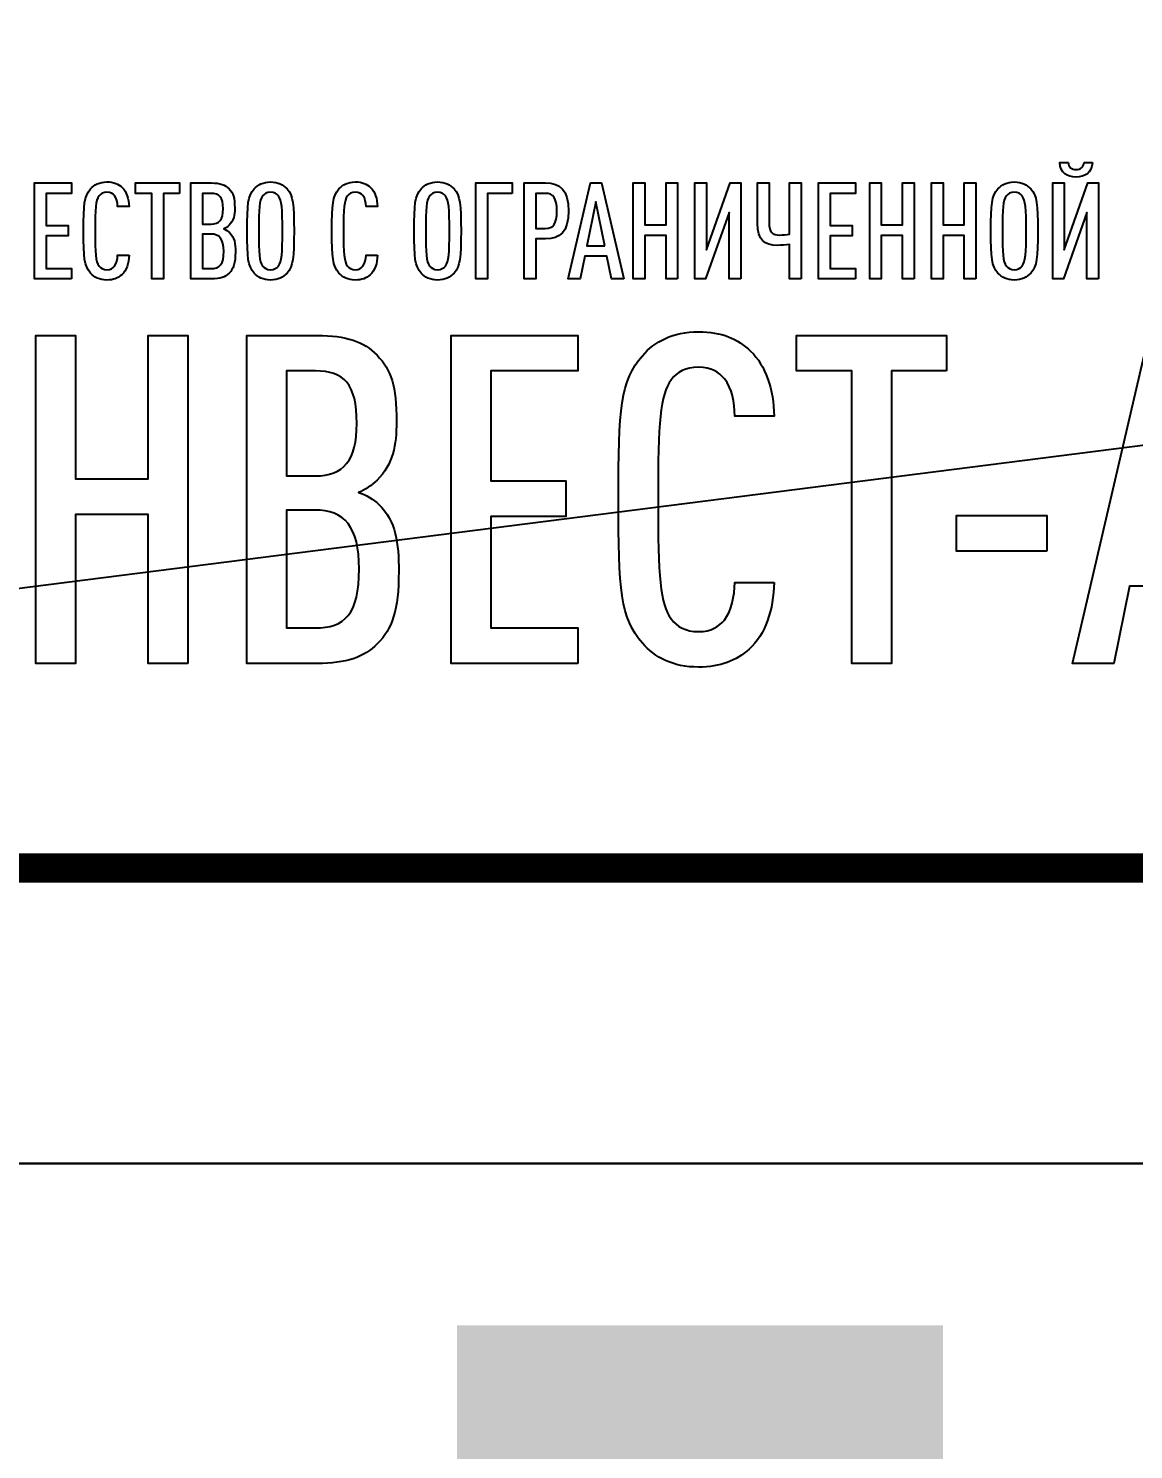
# Model space of a CAD drawing. Header units: millimetres. Extents: x -112426 to 8831, y 1218 to 38707.
# Drawn here: x 2368.9 to 2387.61, y 1396.32 to 1420.37 of the extents above; entities that cross this region are included whole.
import ezdxf
from ezdxf.enums import TextEntityAlignment as Align

# ---------------------------------------------------------------- set-up
doc = ezdxf.new("R2018")
doc.units = ezdxf.units.MM
doc.layers.add('layer 1', color=7, linetype='Continuous')
doc.layers.add('Размеры на чертеже', color=250, linetype='Continuous', lineweight=25)
doc.styles.add('-ISOCPEUR-', font='isocpeur.ttf')
doc.styles.get("Standard").update_dxf_attribs({"font": 'arial.ttf'})

# ---------------------------------------------------------------- blocks, each defined once
blk = doc.blocks.new('*U168')
at = {"style": '-ISOCPEUR-'}
blk.add_attdef('РАЗРАБОТАЛ', text='', height=2.5, dxfattribs=at).set_placement((250.501, -264.224), align=Align.MIDDLE_LEFT)
at = {"style": '-ISOCPEUR-', "flags": 8}
for tag, height, p in [('ДАТА', 2.5, (290.074, -264.402)), ('ДАТА1', 2.5, (290.074, -269.402)), ('ЛИСТ', 3, (386.388, -271.915)), ('ЛИСТОВ', 3, (403.888, -271.915)), ('ФОРМАТ', 3, (380.972, -294.745))]:
    blk.add_attdef(tag, text='', height=height, dxfattribs=at).set_placement(p, align=Align.MIDDLE_CENTER)
at = {"style": '-ISOCPEUR-'}
blk.add_attdef('ПРОВЕРИЛ', (250.749, -270.729), '', height=2.5, dxfattribs=at)
at = {"lineweight": 30, "flags": 104}
blk.add_attdef('ИМЯ_ЧЕРТЕЖА', text='', height=3, dxfattribs=at).set_placement((333.627, -284.125), align=Align.MIDDLE_CENTER)
blk = doc.blocks.new('Лого')
at = {"layer": 'layer 1', "color": 159}
for points, knots in [([(6.6198, 2.3792), (6.6198, 2.3792), (6.5883, 2.3792), (6.5883, 2.3792), (6.5883, 2.3792), (6.5862, 2.3604), (6.5751, 2.3523), (6.5583, 2.3523), (6.5583, 2.3523), (6.5415, 2.3523), (6.5304, 2.3604), (6.5283, 2.3792), (6.5283, 2.3792), (6.5283, 2.3792), (6.4968, 2.3792), (6.4968, 2.3792), (6.4968, 2.3792), (6.4994, 2.3391), (6.5243, 2.3239), (6.5583, 2.3239), (6.5583, 2.3239), (6.5923, 2.3239), (6.6172, 2.3391), (6.6198, 2.3792)], [0, 0, 0, 0, 0.142857, 0.142857, 0.142857, 0.142857, 0.285714, 0.285714, 0.285714, 0.285714, 0.428571, 0.428571, 0.428571, 0.428571, 0.571429, 0.571429, 0.571429, 0.571429, 0.714286, 0.714286, 0.714286, 0.714286, 1, 1, 1, 1]), ([(2.9897, 2.0293), (2.9897, 2.0293), (2.9465, 2.0293), (2.9465, 2.0293), (2.9465, 2.0293), (2.946, 2.014), (2.9429, 1.9983), (2.9348, 1.9876), (2.9348, 1.9876), (2.9292, 1.9805), (2.9201, 1.9749), (2.9064, 1.9749), (2.9064, 1.9749), (2.8921, 1.9749), (2.8825, 1.9805), (2.8764, 1.9886), (2.8764, 1.9886), (2.8637, 2.0059), (2.8617, 2.0349), (2.8617, 2.1207), (2.8617, 2.1207), (2.8617, 2.2065), (2.8637, 2.2355), (2.8764, 2.2528), (2.8764, 2.2528), (2.8825, 2.2609), (2.8921, 2.2665), (2.9064, 2.2665), (2.9064, 2.2665), (2.9201, 2.2665), (2.9292, 2.2609), (2.9348, 2.2538), (2.9348, 2.2538), (2.9434, 2.2431), (2.946, 2.2279), (2.9465, 2.2126), (2.9465, 2.2126), (2.9465, 2.2126), (2.9897, 2.2126), (2.9897, 2.2126), (2.9897, 2.2126), (2.9891, 2.2421), (2.9805, 2.268), (2.9638, 2.2843), (2.9638, 2.2843), (2.9495, 2.298), (2.9318, 2.3056), (2.9064, 2.3056), (2.9064, 2.3056), (2.8779, 2.3056), (2.8581, 2.2949), (2.8444, 2.2792), (2.8444, 2.2792), (2.8205, 2.2517), (2.818, 2.2208), (2.818, 2.1207), (2.818, 2.1207), (2.818, 2.0206), (2.8205, 1.9897), (2.8444, 1.9622), (2.8444, 1.9622), (2.8581, 1.9465), (2.8779, 1.9358), (2.9064, 1.9358), (2.9064, 1.9358), (2.9302, 1.9358), (2.948, 1.9429), (2.9622, 1.9556), (2.9622, 1.9556), (2.98, 1.9719), (2.9891, 1.9988), (2.9897, 2.0293)], [0, 0, 0, 0, 0.052632, 0.052632, 0.052632, 0.052632, 0.105263, 0.105263, 0.105263, 0.105263, 0.157895, 0.157895, 0.157895, 0.157895, 0.210526, 0.210526, 0.210526, 0.210526, 0.263158, 0.263158, 0.263158, 0.263158, 0.315789, 0.315789, 0.315789, 0.315789, 0.368421, 0.368421, 0.368421, 0.368421, 0.421053, 0.421053, 0.421053, 0.421053, 0.473684, 0.473684, 0.473684, 0.473684, 0.526316, 0.526316, 0.526316, 0.526316, 0.578947, 0.578947, 0.578947, 0.578947, 0.631579, 0.631579, 0.631579, 0.631579, 0.684211, 0.684211, 0.684211, 0.684211, 0.736842, 0.736842, 0.736842, 0.736842, 0.789474, 0.789474, 0.789474, 0.789474, 0.842105, 0.842105, 0.842105, 0.842105, 0.894737, 0.894737, 0.894737, 0.894737, 1, 1, 1, 1]), ([(3.6114, 2.1207), (3.6114, 2.2208), (3.6083, 2.2533), (3.5849, 2.2792), (3.5849, 2.2792), (3.5707, 2.2949), (3.5514, 2.3056), (3.523, 2.3056), (3.523, 2.3056), (3.4945, 2.3056), (3.4752, 2.2949), (3.461, 2.2792), (3.461, 2.2792), (3.4376, 2.2533), (3.4346, 2.2208), (3.4346, 2.1207), (3.4346, 2.1207), (3.4346, 2.0206), (3.4376, 1.9881), (3.461, 1.9622), (3.461, 1.9622), (3.4752, 1.9465), (3.4945, 1.9358), (3.523, 1.9358), (3.523, 1.9358), (3.5514, 1.9358), (3.5707, 1.9465), (3.5849, 1.9622), (3.5849, 1.9622), (3.6083, 1.9881), (3.6114, 2.0206), (3.6114, 2.1207)], [0, 0, 0, 0, 0.111111, 0.111111, 0.111111, 0.111111, 0.222222, 0.222222, 0.222222, 0.222222, 0.333333, 0.333333, 0.333333, 0.333333, 0.444444, 0.444444, 0.444444, 0.444444, 0.555556, 0.555556, 0.555556, 0.555556, 0.666667, 0.666667, 0.666667, 0.666667, 0.777778, 0.777778, 0.777778, 0.777778, 1, 1, 1, 1]), ([(3.9258, 2.0293), (3.9258, 2.0293), (3.8826, 2.0293), (3.8826, 2.0293), (3.8826, 2.0293), (3.8821, 2.014), (3.879, 1.9983), (3.8709, 1.9876), (3.8709, 1.9876), (3.8653, 1.9805), (3.8562, 1.9749), (3.8425, 1.9749), (3.8425, 1.9749), (3.8282, 1.9749), (3.8186, 1.9805), (3.8125, 1.9886), (3.8125, 1.9886), (3.7998, 2.0059), (3.7978, 2.0349), (3.7978, 2.1207), (3.7978, 2.1207), (3.7978, 2.2065), (3.7998, 2.2355), (3.8125, 2.2528), (3.8125, 2.2528), (3.8186, 2.2609), (3.8282, 2.2665), (3.8425, 2.2665), (3.8425, 2.2665), (3.8562, 2.2665), (3.8653, 2.2609), (3.8709, 2.2538), (3.8709, 2.2538), (3.8795, 2.2431), (3.8821, 2.2279), (3.8826, 2.2126), (3.8826, 2.2126), (3.8826, 2.2126), (3.9258, 2.2126), (3.9258, 2.2126), (3.9258, 2.2126), (3.9252, 2.2421), (3.9166, 2.268), (3.8999, 2.2843), (3.8999, 2.2843), (3.8856, 2.298), (3.8679, 2.3056), (3.8425, 2.3056), (3.8425, 2.3056), (3.814, 2.3056), (3.7942, 2.2949), (3.7805, 2.2792), (3.7805, 2.2792), (3.7566, 2.2517), (3.7541, 2.2208), (3.7541, 2.1207), (3.7541, 2.1207), (3.7541, 2.0206), (3.7566, 1.9897), (3.7805, 1.9622), (3.7805, 1.9622), (3.7942, 1.9465), (3.814, 1.9358), (3.8425, 1.9358), (3.8425, 1.9358), (3.8663, 1.9358), (3.8841, 1.9429), (3.8983, 1.9556), (3.8983, 1.9556), (3.9161, 1.9719), (3.9252, 1.9988), (3.9258, 2.0293)], [0, 0, 0, 0, 0.052632, 0.052632, 0.052632, 0.052632, 0.105263, 0.105263, 0.105263, 0.105263, 0.157895, 0.157895, 0.157895, 0.157895, 0.210526, 0.210526, 0.210526, 0.210526, 0.263158, 0.263158, 0.263158, 0.263158, 0.315789, 0.315789, 0.315789, 0.315789, 0.368421, 0.368421, 0.368421, 0.368421, 0.421053, 0.421053, 0.421053, 0.421053, 0.473684, 0.473684, 0.473684, 0.473684, 0.526316, 0.526316, 0.526316, 0.526316, 0.578947, 0.578947, 0.578947, 0.578947, 0.631579, 0.631579, 0.631579, 0.631579, 0.684211, 0.684211, 0.684211, 0.684211, 0.736842, 0.736842, 0.736842, 0.736842, 0.789474, 0.789474, 0.789474, 0.789474, 0.842105, 0.842105, 0.842105, 0.842105, 0.894737, 0.894737, 0.894737, 0.894737, 1, 1, 1, 1]), ([(4.2407, 2.1207), (4.2407, 2.2208), (4.2376, 2.2533), (4.2143, 2.2792), (4.2143, 2.2792), (4.2, 2.2949), (4.1807, 2.3056), (4.1523, 2.3056), (4.1523, 2.3056), (4.1238, 2.3056), (4.1045, 2.2949), (4.0903, 2.2792), (4.0903, 2.2792), (4.067, 2.2533), (4.0639, 2.2208), (4.0639, 2.1207), (4.0639, 2.1207), (4.0639, 2.0206), (4.067, 1.9881), (4.0903, 1.9622), (4.0903, 1.9622), (4.1045, 1.9465), (4.1238, 1.9358), (4.1523, 1.9358), (4.1523, 1.9358), (4.1807, 1.9358), (4.2, 1.9465), (4.2143, 1.9622), (4.2143, 1.9622), (4.2376, 1.9881), (4.2407, 2.0206), (4.2407, 2.1207)], [0, 0, 0, 0, 0.111111, 0.111111, 0.111111, 0.111111, 0.222222, 0.222222, 0.222222, 0.222222, 0.333333, 0.333333, 0.333333, 0.333333, 0.444444, 0.444444, 0.444444, 0.444444, 0.555556, 0.555556, 0.555556, 0.555556, 0.666667, 0.666667, 0.666667, 0.666667, 0.777778, 0.777778, 0.777778, 0.777778, 1, 1, 1, 1]), ([(6.4141, 2.1207), (6.4141, 2.2208), (6.411, 2.2533), (6.3877, 2.2792), (6.3877, 2.2792), (6.3734, 2.2949), (6.3541, 2.3056), (6.3257, 2.3056), (6.3257, 2.3056), (6.2972, 2.3056), (6.2779, 2.2949), (6.2637, 2.2792), (6.2637, 2.2792), (6.2404, 2.2533), (6.2373, 2.2208), (6.2373, 2.1207), (6.2373, 2.1207), (6.2373, 2.0206), (6.2404, 1.9881), (6.2637, 1.9622), (6.2637, 1.9622), (6.2779, 1.9465), (6.2972, 1.9358), (6.3257, 1.9358), (6.3257, 1.9358), (6.3541, 1.9358), (6.3734, 1.9465), (6.3877, 1.9622), (6.3877, 1.9622), (6.411, 1.9881), (6.4141, 2.0206), (6.4141, 2.1207)], [0, 0, 0, 0, 0.111111, 0.111111, 0.111111, 0.111111, 0.222222, 0.222222, 0.222222, 0.222222, 0.333333, 0.333333, 0.333333, 0.333333, 0.444444, 0.444444, 0.444444, 0.444444, 0.555556, 0.555556, 0.555556, 0.555556, 0.666667, 0.666667, 0.666667, 0.666667, 0.777778, 0.777778, 0.777778, 0.777778, 1, 1, 1, 1]), ([(2.7733, 1.9399), (2.7733, 1.9399), (2.7733, 1.979), (2.7733, 1.979), (2.7733, 1.979), (2.7733, 1.979), (2.6773, 1.979), (2.6773, 1.979), (2.6773, 1.979), (2.6773, 1.979), (2.6773, 2.1019), (2.6773, 2.1019), (2.6773, 2.1019), (2.6773, 2.1019), (2.7601, 2.1019), (2.7601, 2.1019), (2.7601, 2.1019), (2.7601, 2.1019), (2.7601, 2.141), (2.7601, 2.141), (2.7601, 2.141), (2.7601, 2.141), (2.6773, 2.141), (2.6773, 2.141), (2.6773, 2.141), (2.6773, 2.141), (2.6773, 2.2624), (2.6773, 2.2624), (2.6773, 2.2624), (2.6773, 2.2624), (2.7733, 2.2624), (2.7733, 2.2624), (2.7733, 2.2624), (2.7733, 2.2624), (2.7733, 2.3015), (2.7733, 2.3015), (2.7733, 2.3015), (2.7733, 2.3015), (2.6336, 2.3015), (2.6336, 2.3015), (2.6336, 2.3015), (2.6336, 2.3015), (2.6336, 1.9399), (2.6336, 1.9399), (2.6336, 1.9399), (2.6336, 1.9399), (2.7733, 1.9399), (2.7733, 1.9399)], [0, 0, 0, 0, 0.076923, 0.076923, 0.076923, 0.076923, 0.153846, 0.153846, 0.153846, 0.153846, 0.230769, 0.230769, 0.230769, 0.230769, 0.307692, 0.307692, 0.307692, 0.307692, 0.384615, 0.384615, 0.384615, 0.384615, 0.461538, 0.461538, 0.461538, 0.461538, 0.538462, 0.538462, 0.538462, 0.538462, 0.615385, 0.615385, 0.615385, 0.615385, 0.692308, 0.692308, 0.692308, 0.692308, 0.769231, 0.769231, 0.769231, 0.769231, 0.846154, 0.846154, 0.846154, 0.846154, 1, 1, 1, 1]), ([(3.1796, 2.2624), (3.1796, 2.2624), (3.1796, 2.3015), (3.1796, 2.3015), (3.1796, 2.3015), (3.1796, 2.3015), (3.0145, 2.3015), (3.0145, 2.3015), (3.0145, 2.3015), (3.0145, 2.3015), (3.0145, 2.2624), (3.0145, 2.2624), (3.0145, 2.2624), (3.0145, 2.2624), (3.0755, 2.2624), (3.0755, 2.2624), (3.0755, 2.2624), (3.0755, 2.2624), (3.0755, 1.9399), (3.0755, 1.9399), (3.0755, 1.9399), (3.0755, 1.9399), (3.1192, 1.9399), (3.1192, 1.9399), (3.1192, 1.9399), (3.1192, 1.9399), (3.1192, 2.2624), (3.1192, 2.2624), (3.1192, 2.2624), (3.1192, 2.2624), (3.1796, 2.2624), (3.1796, 2.2624)], [0, 0, 0, 0, 0.111111, 0.111111, 0.111111, 0.111111, 0.222222, 0.222222, 0.222222, 0.222222, 0.333333, 0.333333, 0.333333, 0.333333, 0.444444, 0.444444, 0.444444, 0.444444, 0.555556, 0.555556, 0.555556, 0.555556, 0.666667, 0.666667, 0.666667, 0.666667, 0.777778, 0.777778, 0.777778, 0.777778, 1, 1, 1, 1]), ([(3.3904, 2.0415), (3.3904, 2.0725), (3.3874, 2.0968), (3.3686, 2.1151), (3.3686, 2.1151), (3.3625, 2.1207), (3.3543, 2.1258), (3.3462, 2.1283), (3.3462, 2.1283), (3.3533, 2.1314), (3.3604, 2.1359), (3.3665, 2.142), (3.3665, 2.142), (3.3843, 2.1593), (3.3879, 2.1806), (3.3879, 2.2065), (3.3879, 2.2065), (3.3879, 2.2457), (3.3823, 2.2634), (3.3665, 2.2797), (3.3665, 2.2797), (3.3518, 2.2949), (3.3325, 2.3015), (3.3005, 2.3015), (3.3005, 2.3015), (3.3005, 2.3015), (3.2228, 2.3015), (3.2228, 2.3015), (3.2228, 2.3015), (3.2228, 2.3015), (3.2228, 1.9399), (3.2228, 1.9399), (3.2228, 1.9399), (3.2228, 1.9399), (3.3005, 1.9399), (3.3005, 1.9399), (3.3005, 1.9399), (3.3325, 1.9399), (3.3523, 1.9465), (3.367, 1.9617), (3.367, 1.9617), (3.3833, 1.9785), (3.3904, 1.9978), (3.3904, 2.0415)], [0, 0, 0, 0, 0.083333, 0.083333, 0.083333, 0.083333, 0.166667, 0.166667, 0.166667, 0.166667, 0.25, 0.25, 0.25, 0.25, 0.333333, 0.333333, 0.333333, 0.333333, 0.416667, 0.416667, 0.416667, 0.416667, 0.5, 0.5, 0.5, 0.5, 0.583333, 0.583333, 0.583333, 0.583333, 0.666667, 0.666667, 0.666667, 0.666667, 0.75, 0.75, 0.75, 0.75, 0.833333, 0.833333, 0.833333, 0.833333, 1, 1, 1, 1]), ([(3.3442, 2.2045), (3.3442, 2.1634), (3.3295, 2.1466), (3.2985, 2.1466), (3.2985, 2.1466), (3.2985, 2.1466), (3.2665, 2.1466), (3.2665, 2.1466), (3.2665, 2.1466), (3.2665, 2.1466), (3.2665, 2.2624), (3.2665, 2.2624), (3.2665, 2.2624), (3.2665, 2.2624), (3.2985, 2.2624), (3.2985, 2.2624), (3.2985, 2.2624), (3.33, 2.2624), (3.3442, 2.2482), (3.3442, 2.2045)], [0, 0, 0, 0, 0.166667, 0.166667, 0.166667, 0.166667, 0.333333, 0.333333, 0.333333, 0.333333, 0.5, 0.5, 0.5, 0.5, 0.666667, 0.666667, 0.666667, 0.666667, 1, 1, 1, 1]), ([(3.5677, 2.1207), (3.5677, 2.0349), (3.5651, 2.0059), (3.5524, 1.9886), (3.5524, 1.9886), (3.5463, 1.9805), (3.5372, 1.9749), (3.523, 1.9749), (3.523, 1.9749), (3.5088, 1.9749), (3.4991, 1.9805), (3.493, 1.9886), (3.493, 1.9886), (3.4803, 2.0059), (3.4783, 2.0349), (3.4783, 2.1207), (3.4783, 2.1207), (3.4783, 2.2065), (3.4803, 2.2355), (3.493, 2.2528), (3.493, 2.2528), (3.4991, 2.2609), (3.5088, 2.2665), (3.523, 2.2665), (3.523, 2.2665), (3.5372, 2.2665), (3.5463, 2.2609), (3.5524, 2.2528), (3.5524, 2.2528), (3.5651, 2.2355), (3.5677, 2.2065), (3.5677, 2.1207)], [0, 0, 0, 0, 0.111111, 0.111111, 0.111111, 0.111111, 0.222222, 0.222222, 0.222222, 0.222222, 0.333333, 0.333333, 0.333333, 0.333333, 0.444444, 0.444444, 0.444444, 0.444444, 0.555556, 0.555556, 0.555556, 0.555556, 0.666667, 0.666667, 0.666667, 0.666667, 0.777778, 0.777778, 0.777778, 0.777778, 1, 1, 1, 1]), ([(4.197, 2.1207), (4.197, 2.0349), (4.1944, 2.0059), (4.1817, 1.9886), (4.1817, 1.9886), (4.1756, 1.9805), (4.1665, 1.9749), (4.1523, 1.9749), (4.1523, 1.9749), (4.1381, 1.9749), (4.1284, 1.9805), (4.1223, 1.9886), (4.1223, 1.9886), (4.1096, 2.0059), (4.1076, 2.0349), (4.1076, 2.1207), (4.1076, 2.1207), (4.1076, 2.2065), (4.1096, 2.2355), (4.1223, 2.2528), (4.1223, 2.2528), (4.1284, 2.2609), (4.1381, 2.2665), (4.1523, 2.2665), (4.1523, 2.2665), (4.1665, 2.2665), (4.1756, 2.2609), (4.1817, 2.2528), (4.1817, 2.2528), (4.1944, 2.2355), (4.197, 2.2065), (4.197, 2.1207)], [0, 0, 0, 0, 0.111111, 0.111111, 0.111111, 0.111111, 0.222222, 0.222222, 0.222222, 0.222222, 0.333333, 0.333333, 0.333333, 0.333333, 0.444444, 0.444444, 0.444444, 0.444444, 0.555556, 0.555556, 0.555556, 0.555556, 0.666667, 0.666667, 0.666667, 0.666667, 0.777778, 0.777778, 0.777778, 0.777778, 1, 1, 1, 1]), ([(4.4337, 2.2624), (4.4337, 2.2624), (4.4337, 2.3015), (4.4337, 2.3015), (4.4337, 2.3015), (4.4337, 2.3015), (4.297, 2.3015), (4.297, 2.3015), (4.297, 2.3015), (4.297, 2.3015), (4.297, 1.9399), (4.297, 1.9399), (4.297, 1.9399), (4.297, 1.9399), (4.3407, 1.9399), (4.3407, 1.9399), (4.3407, 1.9399), (4.3407, 1.9399), (4.3407, 2.2624), (4.3407, 2.2624), (4.3407, 2.2624), (4.3407, 2.2624), (4.4337, 2.2624), (4.4337, 2.2624)], [0, 0, 0, 0, 0.142857, 0.142857, 0.142857, 0.142857, 0.285714, 0.285714, 0.285714, 0.285714, 0.428571, 0.428571, 0.428571, 0.428571, 0.571429, 0.571429, 0.571429, 0.571429, 0.714286, 0.714286, 0.714286, 0.714286, 1, 1, 1, 1]), ([(4.6455, 2.1959), (4.6455, 2.2761), (4.6145, 2.3015), (4.5596, 2.3015), (4.5596, 2.3015), (4.5596, 2.3015), (4.4784, 2.3015), (4.4784, 2.3015), (4.4784, 2.3015), (4.4784, 2.3015), (4.4784, 1.9399), (4.4784, 1.9399), (4.4784, 1.9399), (4.4784, 1.9399), (4.522, 1.9399), (4.522, 1.9399), (4.522, 1.9399), (4.522, 1.9399), (4.522, 2.0907), (4.522, 2.0907), (4.522, 2.0907), (4.522, 2.0907), (4.5596, 2.0907), (4.5596, 2.0907), (4.5596, 2.0907), (4.6135, 2.0907), (4.6455, 2.1166), (4.6455, 2.1959)], [0, 0, 0, 0, 0.125, 0.125, 0.125, 0.125, 0.25, 0.25, 0.25, 0.25, 0.375, 0.375, 0.375, 0.375, 0.5, 0.5, 0.5, 0.5, 0.625, 0.625, 0.625, 0.625, 0.75, 0.75, 0.75, 0.75, 1, 1, 1, 1]), ([(4.6018, 2.1959), (4.6018, 2.1476), (4.5876, 2.1298), (4.5581, 2.1298), (4.5581, 2.1298), (4.5581, 2.1298), (4.522, 2.1298), (4.522, 2.1298), (4.522, 2.1298), (4.522, 2.1298), (4.522, 2.2624), (4.522, 2.2624), (4.522, 2.2624), (4.522, 2.2624), (4.5581, 2.2624), (4.5581, 2.2624), (4.5581, 2.2624), (4.5876, 2.2624), (4.6018, 2.2446), (4.6018, 2.1959)], [0, 0, 0, 0, 0.166667, 0.166667, 0.166667, 0.166667, 0.333333, 0.333333, 0.333333, 0.333333, 0.5, 0.5, 0.5, 0.5, 0.666667, 0.666667, 0.666667, 0.666667, 1, 1, 1, 1]), ([(4.8542, 1.9399), (4.8542, 1.9399), (4.7704, 2.3015), (4.7704, 2.3015), (4.7704, 2.3015), (4.7704, 2.3015), (4.7283, 2.3015), (4.7283, 2.3015), (4.7283, 2.3015), (4.7283, 2.3015), (4.6439, 1.9399), (4.6439, 1.9399), (4.6439, 1.9399), (4.6439, 1.9399), (4.6897, 1.9399), (4.6897, 1.9399), (4.6897, 1.9399), (4.6897, 1.9399), (4.7069, 2.0252), (4.7069, 2.0252), (4.7069, 2.0252), (4.7069, 2.0252), (4.7907, 2.0252), (4.7907, 2.0252), (4.7907, 2.0252), (4.7907, 2.0252), (4.808, 1.9399), (4.808, 1.9399), (4.808, 1.9399), (4.808, 1.9399), (4.8542, 1.9399), (4.8542, 1.9399)], [0, 0, 0, 0, 0.111111, 0.111111, 0.111111, 0.111111, 0.222222, 0.222222, 0.222222, 0.222222, 0.333333, 0.333333, 0.333333, 0.333333, 0.444444, 0.444444, 0.444444, 0.444444, 0.555556, 0.555556, 0.555556, 0.555556, 0.666667, 0.666667, 0.666667, 0.666667, 0.777778, 0.777778, 0.777778, 0.777778, 1, 1, 1, 1]), ([(5.0569, 1.9399), (5.0569, 1.9399), (5.0569, 2.3015), (5.0569, 2.3015), (5.0569, 2.3015), (5.0569, 2.3015), (5.0132, 2.3015), (5.0132, 2.3015), (5.0132, 2.3015), (5.0132, 2.3015), (5.0132, 2.1436), (5.0132, 2.1436), (5.0132, 2.1436), (5.0132, 2.1436), (4.933, 2.1436), (4.933, 2.1436), (4.933, 2.1436), (4.933, 2.1436), (4.933, 2.3015), (4.933, 2.3015), (4.933, 2.3015), (4.933, 2.3015), (4.8893, 2.3015), (4.8893, 2.3015), (4.8893, 2.3015), (4.8893, 2.3015), (4.8893, 1.9399), (4.8893, 1.9399), (4.8893, 1.9399), (4.8893, 1.9399), (4.933, 1.9399), (4.933, 1.9399), (4.933, 1.9399), (4.933, 1.9399), (4.933, 2.1039), (4.933, 2.1039), (4.933, 2.1039), (4.933, 2.1039), (5.0132, 2.1039), (5.0132, 2.1039), (5.0132, 2.1039), (5.0132, 2.1039), (5.0132, 1.9399), (5.0132, 1.9399), (5.0132, 1.9399), (5.0132, 1.9399), (5.0569, 1.9399), (5.0569, 1.9399)], [0, 0, 0, 0, 0.076923, 0.076923, 0.076923, 0.076923, 0.153846, 0.153846, 0.153846, 0.153846, 0.230769, 0.230769, 0.230769, 0.230769, 0.307692, 0.307692, 0.307692, 0.307692, 0.384615, 0.384615, 0.384615, 0.384615, 0.461538, 0.461538, 0.461538, 0.461538, 0.538462, 0.538462, 0.538462, 0.538462, 0.615385, 0.615385, 0.615385, 0.615385, 0.692308, 0.692308, 0.692308, 0.692308, 0.769231, 0.769231, 0.769231, 0.769231, 0.846154, 0.846154, 0.846154, 0.846154, 1, 1, 1, 1]), ([(5.2946, 1.9399), (5.2946, 1.9399), (5.2946, 2.3015), (5.2946, 2.3015), (5.2946, 2.3015), (5.2946, 2.3015), (5.2545, 2.3015), (5.2545, 2.3015), (5.2545, 2.3015), (5.2545, 2.3015), (5.1656, 2.0501), (5.1656, 2.0501), (5.1656, 2.0501), (5.1656, 2.0501), (5.1656, 2.3015), (5.1656, 2.3015), (5.1656, 2.3015), (5.1656, 2.3015), (5.1219, 2.3015), (5.1219, 2.3015), (5.1219, 2.3015), (5.1219, 2.3015), (5.1219, 1.9399), (5.1219, 1.9399), (5.1219, 1.9399), (5.1219, 1.9399), (5.1625, 1.9399), (5.1625, 1.9399), (5.1625, 1.9399), (5.1625, 1.9399), (5.2509, 2.1908), (5.2509, 2.1908), (5.2509, 2.1908), (5.2509, 2.1908), (5.2509, 1.9399), (5.2509, 1.9399), (5.2509, 1.9399), (5.2509, 1.9399), (5.2946, 1.9399), (5.2946, 1.9399)], [0, 0, 0, 0, 0.090909, 0.090909, 0.090909, 0.090909, 0.181818, 0.181818, 0.181818, 0.181818, 0.272727, 0.272727, 0.272727, 0.272727, 0.363636, 0.363636, 0.363636, 0.363636, 0.454545, 0.454545, 0.454545, 0.454545, 0.545455, 0.545455, 0.545455, 0.545455, 0.636364, 0.636364, 0.636364, 0.636364, 0.727273, 0.727273, 0.727273, 0.727273, 0.818182, 0.818182, 0.818182, 0.818182, 1, 1, 1, 1]), ([(5.5227, 1.9399), (5.5227, 1.9399), (5.5227, 2.3015), (5.5227, 2.3015), (5.5227, 2.3015), (5.5227, 2.3015), (5.479, 2.3015), (5.479, 2.3015), (5.479, 2.3015), (5.479, 2.3015), (5.479, 2.1085), (5.479, 2.1085), (5.479, 2.1085), (5.4658, 2.1065), (5.4546, 2.1055), (5.4404, 2.1055), (5.4404, 2.1055), (5.4165, 2.1055), (5.4013, 2.1141), (5.4013, 2.1532), (5.4013, 2.1532), (5.4013, 2.1532), (5.4013, 2.3015), (5.4013, 2.3015), (5.4013, 2.3015), (5.4013, 2.3015), (5.3576, 2.3015), (5.3576, 2.3015), (5.3576, 2.3015), (5.3576, 2.3015), (5.3576, 2.1486), (5.3576, 2.1486), (5.3576, 2.1486), (5.3576, 2.0867), (5.384, 2.0664), (5.4338, 2.0664), (5.4338, 2.0664), (5.4485, 2.0664), (5.4627, 2.0674), (5.479, 2.0699), (5.479, 2.0699), (5.479, 2.0699), (5.479, 1.9399), (5.479, 1.9399), (5.479, 1.9399), (5.479, 1.9399), (5.5227, 1.9399), (5.5227, 1.9399)], [0, 0, 0, 0, 0.076923, 0.076923, 0.076923, 0.076923, 0.153846, 0.153846, 0.153846, 0.153846, 0.230769, 0.230769, 0.230769, 0.230769, 0.307692, 0.307692, 0.307692, 0.307692, 0.384615, 0.384615, 0.384615, 0.384615, 0.461538, 0.461538, 0.461538, 0.461538, 0.538462, 0.538462, 0.538462, 0.538462, 0.615385, 0.615385, 0.615385, 0.615385, 0.692308, 0.692308, 0.692308, 0.692308, 0.769231, 0.769231, 0.769231, 0.769231, 0.846154, 0.846154, 0.846154, 0.846154, 1, 1, 1, 1]), ([(5.7273, 1.9399), (5.7273, 1.9399), (5.7273, 1.979), (5.7273, 1.979), (5.7273, 1.979), (5.7273, 1.979), (5.6314, 1.979), (5.6314, 1.979), (5.6314, 1.979), (5.6314, 1.979), (5.6314, 2.1019), (5.6314, 2.1019), (5.6314, 2.1019), (5.6314, 2.1019), (5.7141, 2.1019), (5.7141, 2.1019), (5.7141, 2.1019), (5.7141, 2.1019), (5.7141, 2.141), (5.7141, 2.141), (5.7141, 2.141), (5.7141, 2.141), (5.6314, 2.141), (5.6314, 2.141), (5.6314, 2.141), (5.6314, 2.141), (5.6314, 2.2624), (5.6314, 2.2624), (5.6314, 2.2624), (5.6314, 2.2624), (5.7273, 2.2624), (5.7273, 2.2624), (5.7273, 2.2624), (5.7273, 2.2624), (5.7273, 2.3015), (5.7273, 2.3015), (5.7273, 2.3015), (5.7273, 2.3015), (5.5877, 2.3015), (5.5877, 2.3015), (5.5877, 2.3015), (5.5877, 2.3015), (5.5877, 1.9399), (5.5877, 1.9399), (5.5877, 1.9399), (5.5877, 1.9399), (5.7273, 1.9399), (5.7273, 1.9399)], [0, 0, 0, 0, 0.076923, 0.076923, 0.076923, 0.076923, 0.153846, 0.153846, 0.153846, 0.153846, 0.230769, 0.230769, 0.230769, 0.230769, 0.307692, 0.307692, 0.307692, 0.307692, 0.384615, 0.384615, 0.384615, 0.384615, 0.461538, 0.461538, 0.461538, 0.461538, 0.538462, 0.538462, 0.538462, 0.538462, 0.615385, 0.615385, 0.615385, 0.615385, 0.692308, 0.692308, 0.692308, 0.692308, 0.769231, 0.769231, 0.769231, 0.769231, 0.846154, 0.846154, 0.846154, 0.846154, 1, 1, 1, 1]), ([(5.9483, 1.9399), (5.9483, 1.9399), (5.9483, 2.3015), (5.9483, 2.3015), (5.9483, 2.3015), (5.9483, 2.3015), (5.9046, 2.3015), (5.9046, 2.3015), (5.9046, 2.3015), (5.9046, 2.3015), (5.9046, 2.1436), (5.9046, 2.1436), (5.9046, 2.1436), (5.9046, 2.1436), (5.8244, 2.1436), (5.8244, 2.1436), (5.8244, 2.1436), (5.8244, 2.1436), (5.8244, 2.3015), (5.8244, 2.3015), (5.8244, 2.3015), (5.8244, 2.3015), (5.7807, 2.3015), (5.7807, 2.3015), (5.7807, 2.3015), (5.7807, 2.3015), (5.7807, 1.9399), (5.7807, 1.9399), (5.7807, 1.9399), (5.7807, 1.9399), (5.8244, 1.9399), (5.8244, 1.9399), (5.8244, 1.9399), (5.8244, 1.9399), (5.8244, 2.1039), (5.8244, 2.1039), (5.8244, 2.1039), (5.8244, 2.1039), (5.9046, 2.1039), (5.9046, 2.1039), (5.9046, 2.1039), (5.9046, 2.1039), (5.9046, 1.9399), (5.9046, 1.9399), (5.9046, 1.9399), (5.9046, 1.9399), (5.9483, 1.9399), (5.9483, 1.9399)], [0, 0, 0, 0, 0.076923, 0.076923, 0.076923, 0.076923, 0.153846, 0.153846, 0.153846, 0.153846, 0.230769, 0.230769, 0.230769, 0.230769, 0.307692, 0.307692, 0.307692, 0.307692, 0.384615, 0.384615, 0.384615, 0.384615, 0.461538, 0.461538, 0.461538, 0.461538, 0.538462, 0.538462, 0.538462, 0.538462, 0.615385, 0.615385, 0.615385, 0.615385, 0.692308, 0.692308, 0.692308, 0.692308, 0.769231, 0.769231, 0.769231, 0.769231, 0.846154, 0.846154, 0.846154, 0.846154, 1, 1, 1, 1]), ([(6.1809, 1.9399), (6.1809, 1.9399), (6.1809, 2.3015), (6.1809, 2.3015), (6.1809, 2.3015), (6.1809, 2.3015), (6.1372, 2.3015), (6.1372, 2.3015), (6.1372, 2.3015), (6.1372, 2.3015), (6.1372, 2.1436), (6.1372, 2.1436), (6.1372, 2.1436), (6.1372, 2.1436), (6.057, 2.1436), (6.057, 2.1436), (6.057, 2.1436), (6.057, 2.1436), (6.057, 2.3015), (6.057, 2.3015), (6.057, 2.3015), (6.057, 2.3015), (6.0133, 2.3015), (6.0133, 2.3015), (6.0133, 2.3015), (6.0133, 2.3015), (6.0133, 1.9399), (6.0133, 1.9399), (6.0133, 1.9399), (6.0133, 1.9399), (6.057, 1.9399), (6.057, 1.9399), (6.057, 1.9399), (6.057, 1.9399), (6.057, 2.1039), (6.057, 2.1039), (6.057, 2.1039), (6.057, 2.1039), (6.1372, 2.1039), (6.1372, 2.1039), (6.1372, 2.1039), (6.1372, 2.1039), (6.1372, 1.9399), (6.1372, 1.9399), (6.1372, 1.9399), (6.1372, 1.9399), (6.1809, 1.9399), (6.1809, 1.9399)], [0, 0, 0, 0, 0.076923, 0.076923, 0.076923, 0.076923, 0.153846, 0.153846, 0.153846, 0.153846, 0.230769, 0.230769, 0.230769, 0.230769, 0.307692, 0.307692, 0.307692, 0.307692, 0.384615, 0.384615, 0.384615, 0.384615, 0.461538, 0.461538, 0.461538, 0.461538, 0.538462, 0.538462, 0.538462, 0.538462, 0.615385, 0.615385, 0.615385, 0.615385, 0.692308, 0.692308, 0.692308, 0.692308, 0.769231, 0.769231, 0.769231, 0.769231, 0.846154, 0.846154, 0.846154, 0.846154, 1, 1, 1, 1]), ([(6.3704, 2.1207), (6.3704, 2.0349), (6.3678, 2.0059), (6.3551, 1.9886), (6.3551, 1.9886), (6.349, 1.9805), (6.3399, 1.9749), (6.3257, 1.9749), (6.3257, 1.9749), (6.3115, 1.9749), (6.3018, 1.9805), (6.2957, 1.9886), (6.2957, 1.9886), (6.283, 2.0059), (6.281, 2.0349), (6.281, 2.1207), (6.281, 2.1207), (6.281, 2.2065), (6.283, 2.2355), (6.2957, 2.2528), (6.2957, 2.2528), (6.3018, 2.2609), (6.3115, 2.2665), (6.3257, 2.2665), (6.3257, 2.2665), (6.3399, 2.2665), (6.349, 2.2609), (6.3551, 2.2528), (6.3551, 2.2528), (6.3678, 2.2355), (6.3704, 2.2065), (6.3704, 2.1207)], [0, 0, 0, 0, 0.111111, 0.111111, 0.111111, 0.111111, 0.222222, 0.222222, 0.222222, 0.222222, 0.333333, 0.333333, 0.333333, 0.333333, 0.444444, 0.444444, 0.444444, 0.444444, 0.555556, 0.555556, 0.555556, 0.555556, 0.666667, 0.666667, 0.666667, 0.666667, 0.777778, 0.777778, 0.777778, 0.777778, 1, 1, 1, 1]), ([(6.6431, 1.9399), (6.6431, 1.9399), (6.6431, 2.3015), (6.6431, 2.3015), (6.6431, 2.3015), (6.6431, 2.3015), (6.603, 2.3015), (6.603, 2.3015), (6.603, 2.3015), (6.603, 2.3015), (6.5141, 2.0501), (6.5141, 2.0501), (6.5141, 2.0501), (6.5141, 2.0501), (6.5141, 2.3015), (6.5141, 2.3015), (6.5141, 2.3015), (6.5141, 2.3015), (6.4704, 2.3015), (6.4704, 2.3015), (6.4704, 2.3015), (6.4704, 2.3015), (6.4704, 1.9399), (6.4704, 1.9399), (6.4704, 1.9399), (6.4704, 1.9399), (6.5111, 1.9399), (6.5111, 1.9399), (6.5111, 1.9399), (6.5111, 1.9399), (6.5994, 2.1908), (6.5994, 2.1908), (6.5994, 2.1908), (6.5994, 2.1908), (6.5994, 1.9399), (6.5994, 1.9399), (6.5994, 1.9399), (6.5994, 1.9399), (6.6431, 1.9399), (6.6431, 1.9399)], [0, 0, 0, 0, 0.090909, 0.090909, 0.090909, 0.090909, 0.181818, 0.181818, 0.181818, 0.181818, 0.272727, 0.272727, 0.272727, 0.272727, 0.363636, 0.363636, 0.363636, 0.363636, 0.454545, 0.454545, 0.454545, 0.454545, 0.545455, 0.545455, 0.545455, 0.545455, 0.636364, 0.636364, 0.636364, 0.636364, 0.727273, 0.727273, 0.727273, 0.727273, 0.818182, 0.818182, 0.818182, 0.818182, 1, 1, 1, 1]), ([(4.7826, 2.0643), (4.7826, 2.0643), (4.7151, 2.0643), (4.7151, 2.0643), (4.7151, 2.0643), (4.7151, 2.0643), (4.7491, 2.2309), (4.7491, 2.2309), (4.7491, 2.2309), (4.7491, 2.2309), (4.7826, 2.0643), (4.7826, 2.0643)], [0, 0, 0, 0, 0.25, 0.25, 0.25, 0.25, 0.5, 0.5, 0.5, 0.5, 1, 1, 1, 1]), ([(3.3467, 2.044), (3.3467, 1.9942), (3.331, 1.979), (3.298, 1.979), (3.298, 1.979), (3.298, 1.979), (3.2665, 1.979), (3.2665, 1.979), (3.2665, 1.979), (3.2665, 1.979), (3.2665, 2.109), (3.2665, 2.109), (3.2665, 2.109), (3.2665, 2.109), (3.298, 2.109), (3.298, 2.109), (3.298, 2.109), (3.3305, 2.109), (3.3467, 2.0907), (3.3467, 2.044)], [0, 0, 0, 0, 0.166667, 0.166667, 0.166667, 0.166667, 0.333333, 0.333333, 0.333333, 0.333333, 0.5, 0.5, 0.5, 0.5, 0.666667, 0.666667, 0.666667, 0.666667, 1, 1, 1, 1]), ([(3.211, 0.4914), (3.211, 0.4914), (3.211, 1.7272), (3.211, 1.7272), (3.211, 1.7272), (3.211, 1.7272), (3.0617, 1.7272), (3.0617, 1.7272), (3.0617, 1.7272), (3.0617, 1.7272), (3.0617, 1.1874), (3.0617, 1.1874), (3.0617, 1.1874), (3.0617, 1.1874), (2.7875, 1.1874), (2.7875, 1.1874), (2.7875, 1.1874), (2.7875, 1.1874), (2.7875, 1.7272), (2.7875, 1.7272), (2.7875, 1.7272), (2.7875, 1.7272), (2.6382, 1.7272), (2.6382, 1.7272), (2.6382, 1.7272), (2.6382, 1.7272), (2.6382, 0.4914), (2.6382, 0.4914), (2.6382, 0.4914), (2.6382, 0.4914), (2.7875, 0.4914), (2.7875, 0.4914), (2.7875, 0.4914), (2.7875, 0.4914), (2.7875, 1.052), (2.7875, 1.052), (2.7875, 1.052), (2.7875, 1.052), (3.0617, 1.052), (3.0617, 1.052), (3.0617, 1.052), (3.0617, 1.052), (3.0617, 0.4914), (3.0617, 0.4914), (3.0617, 0.4914), (3.0617, 0.4914), (3.211, 0.4914), (3.211, 0.4914)], [0, 0, 0, 0, 0.076923, 0.076923, 0.076923, 0.076923, 0.153846, 0.153846, 0.153846, 0.153846, 0.230769, 0.230769, 0.230769, 0.230769, 0.307692, 0.307692, 0.307692, 0.307692, 0.384615, 0.384615, 0.384615, 0.384615, 0.461538, 0.461538, 0.461538, 0.461538, 0.538462, 0.538462, 0.538462, 0.538462, 0.615385, 0.615385, 0.615385, 0.615385, 0.692308, 0.692308, 0.692308, 0.692308, 0.769231, 0.769231, 0.769231, 0.769231, 0.846154, 0.846154, 0.846154, 0.846154, 1, 1, 1, 1]), ([(4.0059, 0.8385), (4.0059, 0.9444), (3.9954, 1.0277), (3.9312, 1.0902), (3.9312, 1.0902), (3.9104, 1.1093), (3.8826, 1.1267), (3.8549, 1.1353), (3.8549, 1.1353), (3.8792, 1.1457), (3.9035, 1.1614), (3.9243, 1.1822), (3.9243, 1.1822), (3.985, 1.2412), (3.9972, 1.3141), (3.9972, 1.4026), (3.9972, 1.4026), (3.9972, 1.5363), (3.9781, 1.597), (3.9243, 1.6525), (3.9243, 1.6525), (3.8739, 1.7046), (3.808, 1.7272), (3.6987, 1.7272), (3.6987, 1.7272), (3.6987, 1.7272), (3.4331, 1.7272), (3.4331, 1.7272), (3.4331, 1.7272), (3.4331, 1.7272), (3.4331, 0.4914), (3.4331, 0.4914), (3.4331, 0.4914), (3.4331, 0.4914), (3.6987, 0.4914), (3.6987, 0.4914), (3.6987, 0.4914), (3.808, 0.4914), (3.8757, 0.514), (3.926, 0.5661), (3.926, 0.5661), (3.9816, 0.6233), (4.0059, 0.6893), (4.0059, 0.8385)], [0, 0, 0, 0, 0.083333, 0.083333, 0.083333, 0.083333, 0.166667, 0.166667, 0.166667, 0.166667, 0.25, 0.25, 0.25, 0.25, 0.333333, 0.333333, 0.333333, 0.333333, 0.416667, 0.416667, 0.416667, 0.416667, 0.5, 0.5, 0.5, 0.5, 0.583333, 0.583333, 0.583333, 0.583333, 0.666667, 0.666667, 0.666667, 0.666667, 0.75, 0.75, 0.75, 0.75, 0.833333, 0.833333, 0.833333, 0.833333, 1, 1, 1, 1]), ([(4.681, 0.4914), (4.681, 0.4914), (4.681, 0.6251), (4.681, 0.6251), (4.681, 0.6251), (4.681, 0.6251), (4.353, 0.6251), (4.353, 0.6251), (4.353, 0.6251), (4.353, 0.6251), (4.353, 1.0451), (4.353, 1.0451), (4.353, 1.0451), (4.353, 1.0451), (4.6359, 1.0451), (4.6359, 1.0451), (4.6359, 1.0451), (4.6359, 1.0451), (4.6359, 1.1787), (4.6359, 1.1787), (4.6359, 1.1787), (4.6359, 1.1787), (4.353, 1.1787), (4.353, 1.1787), (4.353, 1.1787), (4.353, 1.1787), (4.353, 1.5935), (4.353, 1.5935), (4.353, 1.5935), (4.353, 1.5935), (4.681, 1.5935), (4.681, 1.5935), (4.681, 1.5935), (4.681, 1.5935), (4.681, 1.7272), (4.681, 1.7272), (4.681, 1.7272), (4.681, 1.7272), (4.2037, 1.7272), (4.2037, 1.7272), (4.2037, 1.7272), (4.2037, 1.7272), (4.2037, 0.4914), (4.2037, 0.4914), (4.2037, 0.4914), (4.2037, 0.4914), (4.681, 0.4914), (4.681, 0.4914)], [0, 0, 0, 0, 0.076923, 0.076923, 0.076923, 0.076923, 0.153846, 0.153846, 0.153846, 0.153846, 0.230769, 0.230769, 0.230769, 0.230769, 0.307692, 0.307692, 0.307692, 0.307692, 0.384615, 0.384615, 0.384615, 0.384615, 0.461538, 0.461538, 0.461538, 0.461538, 0.538462, 0.538462, 0.538462, 0.538462, 0.615385, 0.615385, 0.615385, 0.615385, 0.692308, 0.692308, 0.692308, 0.692308, 0.769231, 0.769231, 0.769231, 0.769231, 0.846154, 0.846154, 0.846154, 0.846154, 1, 1, 1, 1]), ([(5.4204, 0.7969), (5.4204, 0.7969), (5.2728, 0.7969), (5.2728, 0.7969), (5.2728, 0.7969), (5.2711, 0.7448), (5.2607, 0.691), (5.2329, 0.6546), (5.2329, 0.6546), (5.2138, 0.6303), (5.1826, 0.6112), (5.1357, 0.6112), (5.1357, 0.6112), (5.0871, 0.6112), (5.0541, 0.6303), (5.0333, 0.658), (5.0333, 0.658), (4.9899, 0.7171), (4.983, 0.816), (4.983, 1.1093), (4.983, 1.1093), (4.983, 1.4026), (4.9899, 1.5015), (5.0333, 1.5606), (5.0333, 1.5606), (5.0541, 1.5883), (5.0871, 1.6074), (5.1357, 1.6074), (5.1357, 1.6074), (5.1826, 1.6074), (5.2138, 1.5883), (5.2329, 1.564), (5.2329, 1.564), (5.2624, 1.5276), (5.2711, 1.4755), (5.2728, 1.4234), (5.2728, 1.4234), (5.2728, 1.4234), (5.4204, 1.4234), (5.4204, 1.4234), (5.4204, 1.4234), (5.4186, 1.5241), (5.3891, 1.6126), (5.3318, 1.6682), (5.3318, 1.6682), (5.2832, 1.715), (5.2225, 1.7411), (5.1357, 1.7411), (5.1357, 1.7411), (5.0385, 1.7411), (4.9708, 1.7046), (4.924, 1.6508), (4.924, 1.6508), (4.8424, 1.5571), (4.8337, 1.4512), (4.8337, 1.1093), (4.8337, 1.1093), (4.8337, 0.7674), (4.8424, 0.6615), (4.924, 0.5678), (4.924, 0.5678), (4.9708, 0.514), (5.0385, 0.4775), (5.1357, 0.4775), (5.1357, 0.4775), (5.2173, 0.4775), (5.278, 0.5018), (5.3266, 0.5452), (5.3266, 0.5452), (5.3874, 0.6008), (5.4186, 0.6928), (5.4204, 0.7969)], [0, 0, 0, 0, 0.052632, 0.052632, 0.052632, 0.052632, 0.105263, 0.105263, 0.105263, 0.105263, 0.157895, 0.157895, 0.157895, 0.157895, 0.210526, 0.210526, 0.210526, 0.210526, 0.263158, 0.263158, 0.263158, 0.263158, 0.315789, 0.315789, 0.315789, 0.315789, 0.368421, 0.368421, 0.368421, 0.368421, 0.421053, 0.421053, 0.421053, 0.421053, 0.473684, 0.473684, 0.473684, 0.473684, 0.526316, 0.526316, 0.526316, 0.526316, 0.578947, 0.578947, 0.578947, 0.578947, 0.631579, 0.631579, 0.631579, 0.631579, 0.684211, 0.684211, 0.684211, 0.684211, 0.736842, 0.736842, 0.736842, 0.736842, 0.789474, 0.789474, 0.789474, 0.789474, 0.842105, 0.842105, 0.842105, 0.842105, 0.894737, 0.894737, 0.894737, 0.894737, 1, 1, 1, 1]), ([(6.0695, 1.5935), (6.0695, 1.5935), (6.0695, 1.7272), (6.0695, 1.7272), (6.0695, 1.7272), (6.0695, 1.7272), (5.5054, 1.7272), (5.5054, 1.7272), (5.5054, 1.7272), (5.5054, 1.7272), (5.5054, 1.5935), (5.5054, 1.5935), (5.5054, 1.5935), (5.5054, 1.5935), (5.7137, 1.5935), (5.7137, 1.5935), (5.7137, 1.5935), (5.7137, 1.5935), (5.7137, 0.4914), (5.7137, 0.4914), (5.7137, 0.4914), (5.7137, 0.4914), (5.8629, 0.4914), (5.8629, 0.4914), (5.8629, 0.4914), (5.8629, 0.4914), (5.8629, 1.5935), (5.8629, 1.5935), (5.8629, 1.5935), (5.8629, 1.5935), (6.0695, 1.5935), (6.0695, 1.5935)], [0, 0, 0, 0, 0.111111, 0.111111, 0.111111, 0.111111, 0.222222, 0.222222, 0.222222, 0.222222, 0.333333, 0.333333, 0.333333, 0.333333, 0.444444, 0.444444, 0.444444, 0.444444, 0.555556, 0.555556, 0.555556, 0.555556, 0.666667, 0.666667, 0.666667, 0.666667, 0.777778, 0.777778, 0.777778, 0.777778, 1, 1, 1, 1]), ([(7.2636, 0.4914), (7.2636, 0.4914), (6.9772, 1.7272), (6.9772, 1.7272), (6.9772, 1.7272), (6.9772, 1.7272), (6.8331, 1.7272), (6.8331, 1.7272), (6.8331, 1.7272), (6.8331, 1.7272), (6.545, 0.4914), (6.545, 0.4914), (6.545, 0.4914), (6.545, 0.4914), (6.7012, 0.4914), (6.7012, 0.4914), (6.7012, 0.4914), (6.7012, 0.4914), (6.7602, 0.783), (6.7602, 0.783), (6.7602, 0.783), (6.7602, 0.783), (7.0466, 0.783), (7.0466, 0.783), (7.0466, 0.783), (7.0466, 0.783), (7.1056, 0.4914), (7.1056, 0.4914), (7.1056, 0.4914), (7.1056, 0.4914), (7.2636, 0.4914), (7.2636, 0.4914)], [0, 0, 0, 0, 0.111111, 0.111111, 0.111111, 0.111111, 0.222222, 0.222222, 0.222222, 0.222222, 0.333333, 0.333333, 0.333333, 0.333333, 0.444444, 0.444444, 0.444444, 0.444444, 0.555556, 0.555556, 0.555556, 0.555556, 0.666667, 0.666667, 0.666667, 0.666667, 0.777778, 0.777778, 0.777778, 0.777778, 1, 1, 1, 1]), ([(3.8479, 1.3957), (3.8479, 1.2551), (3.7976, 1.1978), (3.6917, 1.1978), (3.6917, 1.1978), (3.6917, 1.1978), (3.5824, 1.1978), (3.5824, 1.1978), (3.5824, 1.1978), (3.5824, 1.1978), (3.5824, 1.5935), (3.5824, 1.5935), (3.5824, 1.5935), (3.5824, 1.5935), (3.6917, 1.5935), (3.6917, 1.5935), (3.6917, 1.5935), (3.7993, 1.5935), (3.8479, 1.5449), (3.8479, 1.3957)], [0, 0, 0, 0, 0.166667, 0.166667, 0.166667, 0.166667, 0.333333, 0.333333, 0.333333, 0.333333, 0.5, 0.5, 0.5, 0.5, 0.666667, 0.666667, 0.666667, 0.666667, 1, 1, 1, 1]), ([(3.8566, 0.8472), (3.8566, 0.6771), (3.8028, 0.6251), (3.69, 0.6251), (3.69, 0.6251), (3.69, 0.6251), (3.5824, 0.6251), (3.5824, 0.6251), (3.5824, 0.6251), (3.5824, 0.6251), (3.5824, 1.0694), (3.5824, 1.0694), (3.5824, 1.0694), (3.5824, 1.0694), (3.69, 1.0694), (3.69, 1.0694), (3.69, 1.0694), (3.8011, 1.0694), (3.8566, 1.0069), (3.8566, 0.8472)], [0, 0, 0, 0, 0.166667, 0.166667, 0.166667, 0.166667, 0.333333, 0.333333, 0.333333, 0.333333, 0.5, 0.5, 0.5, 0.5, 0.666667, 0.666667, 0.666667, 0.666667, 1, 1, 1, 1]), ([(6.4478, 0.9149), (6.4478, 0.9149), (6.4478, 1.0486), (6.4478, 1.0486), (6.4478, 1.0486), (6.4478, 1.0486), (6.1077, 1.0486), (6.1077, 1.0486), (6.1077, 1.0486), (6.1077, 1.0486), (6.1077, 0.9149), (6.1077, 0.9149), (6.1077, 0.9149), (6.1077, 0.9149), (6.4478, 0.9149), (6.4478, 0.9149)], [0, 0, 0, 0, 0.2, 0.2, 0.2, 0.2, 0.4, 0.4, 0.4, 0.4, 0.6, 0.6, 0.6, 0.6, 1, 1, 1, 1])]:
    blk.add_open_spline(points, degree=3, knots=knots, dxfattribs=at)

msp = doc.modelspace()

# ---------------------------------------------------------------- linework, layer by layer
for p, q in [((6610.206, 1951.39), (857.036, 1218.247)), ((1042.939, 1401.16), (6319.699, 1401.16))]:
    msp.add_line(p, q)
msp.add_lwpolyline([(2198.74, 1698.16), (2408.74, 1698.16), (2408.74, 1401.16), (2198.74, 1401.16)], close=True)
at = {"const_width": 0.5}
msp.add_lwpolyline([(2218.74, 1693.16), (2403.74, 1693.16), (2403.74, 1406.16), (2218.74, 1406.16)], close=True, dxfattribs=at)

# ---------------------------------------------------------------- block references
at = {"xscale": 4.492609629394886, "yscale": 4.492609629394886, "zscale": 4.492609629394886}
msp.add_blockref('Лого', (2357.174, 1407.416), dxfattribs=at)
at = {"layer": 'Размеры на чертеже', "lineweight": 90}
ref = msp.add_blockref('*U168', (1285.179, 1698.791), dxfattribs=at)
lines = msp.add_mtext('Общие данные (начало)', dxfattribs={"layer": '0', "insert": (1618.806, 1414.666), "char_height": 70, "attachment_point": 1})
ref.add_attrib('ИМЯ_ЧЕРТЕЖА', '', (1618.806, 1414.666), dxfattribs={"flags": 104}).embed_mtext(lines)
ref = msp.add_blockref('*U168', (1739.719, 1698.16), dxfattribs=at)
lines = msp.add_mtext('Общие данные (окончание)', dxfattribs={"layer": '0', "insert": (2073.346, 1414.035), "char_height": 70, "attachment_point": 1})
ref.add_attrib('ИМЯ_ЧЕРТЕЖА', '', (2073.346, 1414.035), dxfattribs={"flags": 104}).embed_mtext(lines)

doc.saveas('drawing.dxf')
